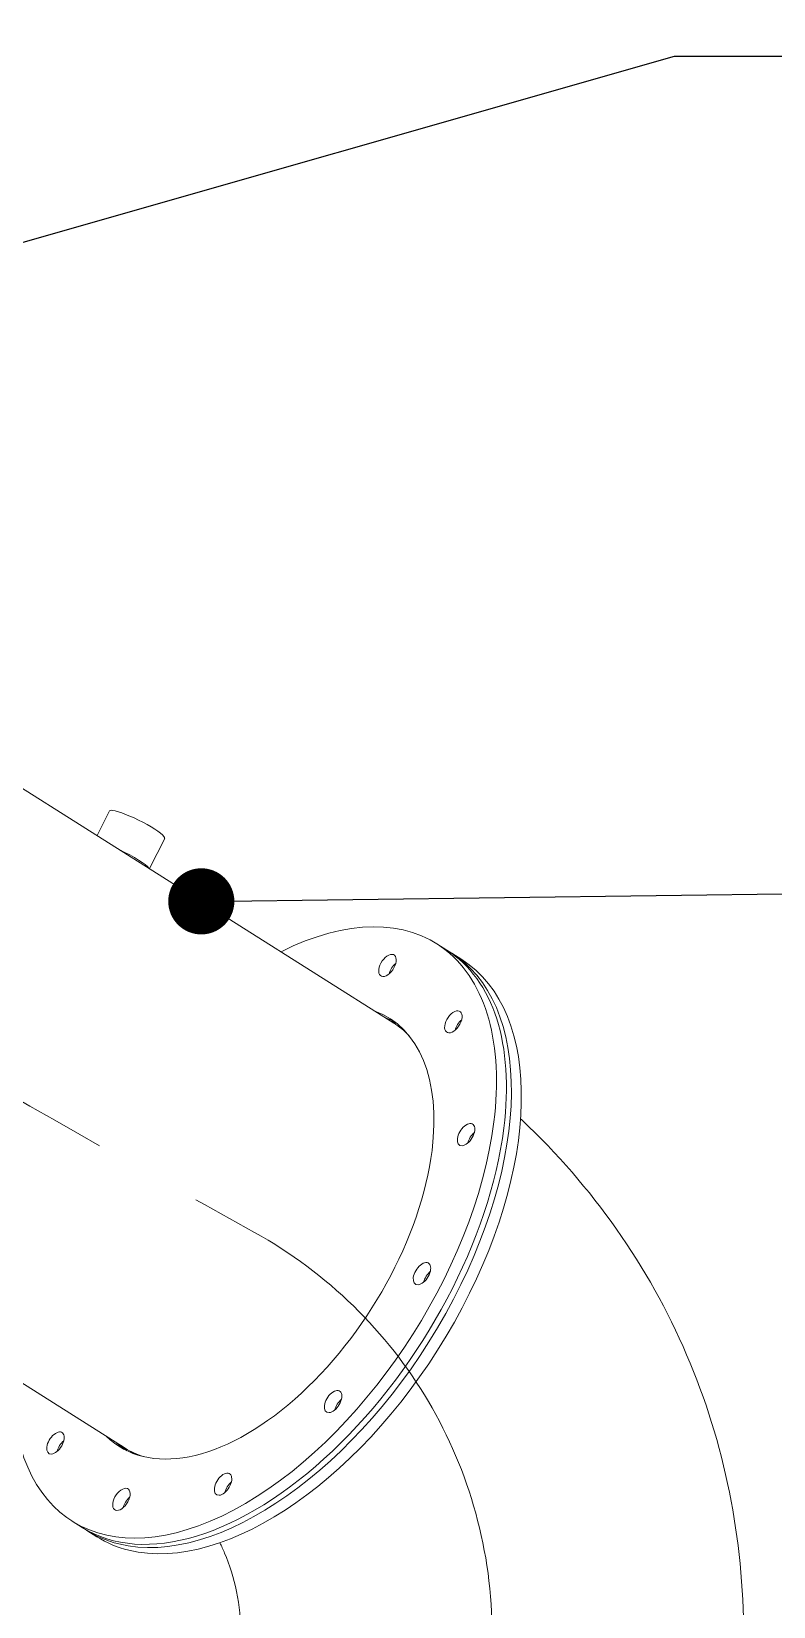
# Model space of a CAD drawing. Header units: inches. Extents: x -350577 to -266477, y -437959 to -377535.
# Drawn here: x -285722 to -285301, y -416646 to -415753 of the extents above; entities that cross this region are included whole.
import ezdxf

# ---------------------------------------------------------------- set-up
doc = ezdxf.new("R2010")
doc.units = ezdxf.units.IN
doc.header["$MEASUREMENT"] = 0
doc.linetypes.add('CENTER', pattern=[2, 1.25, -0.25, 0.25, -0.25])
doc.layers.add('CENTER       (itatec)', color=4, linetype='CENTER', lineweight=9)
doc.layers.add('ORGINAL (itatec)', color=3, linetype='Continuous', lineweight=9)
doc.styles.add('Geniso', font='geniso.shx', dxfattribs={"oblique": 15})
doc.dimstyles.new('scale 1b100', dxfattribs={"dimscale": 100, "dimtxt": 3, "dimasz": 2.5, "dimexe": 1, "dimexo": 1, "dimgap": 1, "dimtad": 1, "dimdec": 0, "dimzin": 0, "dimdsep": 46, "dimtxsty": 'Geniso', "dimcen": 0, "dimclrd": 1, "dimclre": 1, "dimclrt": 7, "dimadec": 0, "dimazin": 0, "dimtfac": 1, "dimtdec": 0, "dimtmove": 0, "dimatfit": 3, "dimfxl": 0.75, "dimtolj": 1, "dimtzin": 0, "dimarcsym": 0})

msp = doc.modelspace()

# ---------------------------------------------------------------- linework, layer by layer
at = {"layer": 'CENTER       (itatec)', "ltscale": 250}
msp.add_lwpolyline([(-285460.45, -416948.53), (-285460.45, -416662.21, 0.273113), (-285595.23, -416433.86, -0.029653), (-286472.21, -415879.59, -0.209082), (-286686.94, -415532.02)], format="xyb", dxfattribs=at)
at = {"layer": 'ORGINAL (itatec)', "extrusion": (-5.55112e-17, 0.816497, 0.57735)}
for p, q in [((-285516.28, -416315.19), (-285734.44, -416177.3)), ((-285684.4, -416208.93), (-285677.44, -416194.95)), ((-285654.66, -416227.72), (-285646.11, -416210.57)), ((-285486.21, -416273.86), (-285491.85, -416270.29)), ((-285483.39, -416275.64), (-285477.75, -416279.21)), ((-285668.54, -416556.1), (-285782.44, -416484.11)), ((-285692.97, -416601), (-285698.61, -416597.43)), ((-285690.15, -416602.78), (-285684.51, -416606.34))]:
    msp.add_line(p, q, dxfattribs=at)
at = {"layer": 'ORGINAL (itatec)', "extrusion": (-3.21762e-19, 2.48253e-16, -1)}
msp.add_ellipse((-285661.78, -416202.76), major_axis=(-15.66, 7.81), ratio=0.15113, start_param=0, end_param=0.592039, dxfattribs=at)
at = {"layer": 'ORGINAL (itatec)', "extrusion": (4.20776e-16, 9.68735e-16, -1)}
msp.add_ellipse((-285661.78, -416202.76), major_axis=(15.66, -7.81), ratio=0.15113, start_param=-2.549554, end_param=0, dxfattribs=at)
at = {"layer": 'ORGINAL (itatec)'}
for centre, major_axis, ratio, start_param, end_param in [((-285670.59, -416220.45), (15.66, -7.81), 0.15113, 0.250648, 1.706867), ((-285595.23, -416433.86), (103.38, 163.57), 0.551644, -0.864998, 0.743012), ((-285589.59, -416437.43), (103.38, 163.57), 0.551644, -0.864998, 0), ((-285519.83, -416282.57), (3.74, 5.92), 0.551644, -4.006590583330237, 2.276594723849349), ((-285482.45, -416314.53), (3.74, 5.92), 0.551644, -4.006590583330176, 2.27659472384941), ((-285586.77, -416439.21), (76.67, 121.3), 0.551644, 0.063261, 0.118125), ((-285592.41, -416435.64), (76.13, 120.46), 0.551644, -0.145214, 0), ((-285581.13, -416442.77), (76.67, 121.3), 0.551644, 0.105561, 0.125816), ((-285584.07, -416440.92), (76.13, 120.46), 0.551644, 0.042069, 0.062803), ((-285595.23, -416433.86), (-103.38, -163.57), 0.551644, -0.743012, 2.276595), ((-285475.28, -416378.46), (3.74, 5.92), 0.551644, -4.006590583330088, 2.276594723849497), ((-285589.59, -416437.43), (-103.38, -163.57), 0.551644, 0, 2.276595), ((-285500.26, -416457.23), (3.74, 5.92), 0.551644, -4.006590583330028, 2.276594723849558), ((-285550.68, -416529.75), (3.74, 5.92), 0.551644, -4.006590583330223, 2.276594723849362), ((-285708.02, -416553.2), (3.74, 5.92), 0.551644, -4.006590583330028, 2.276594723849558), ((-285586.77, -416439.21), (-76.67, -121.3), 0.551644, -0.118125, -0.063261), ((-285592.41, -416435.64), (-76.13, -120.46), 0.551644, 0, 0.145214), ((-285581.13, -416442.77), (-76.67, -121.3), 0.551644, -0.125816, -0.105561), ((-285584.07, -416440.92), (-76.13, -120.46), 0.551644, -0.062803, -0.042069), ((-285670.63, -416585.15), (3.74, 5.92), 0.551644, -4.006590583330089, 2.276594723849497), ((-285613.04, -416576.57), (3.74, 5.92), 0.551644, -4.006590583330223, 2.276594723849363)]:
    msp.add_ellipse(centre, major_axis=major_axis, ratio=ratio, start_param=start_param, end_param=end_param, dxfattribs=at)
at = {"layer": 'ORGINAL (itatec)', "extrusion": (4.94027e-16, -4.95643e-17, -1)}
msp.add_ellipse((-285586.77, -416439.21), major_axis=(103.38, 163.57), ratio=0.551644, start_param=-0.015628, end_param=2.959393, dxfattribs=at)
at = {"layer": 'ORGINAL (itatec)', "extrusion": (2.76671e-16, 2.21423e-17, -1)}
for centre, major_axis, start_param, end_param in [((-285581.13, -416442.77), (103.38, 163.57), 0, 2.959393), ((-285595.23, -416433.86), (76.67, 121.3), -0.118125, 0.864998)]:
    msp.add_ellipse(centre, major_axis=major_axis, ratio=0.551644, start_param=start_param, end_param=end_param, dxfattribs=at)
at = {"layer": 'ORGINAL (itatec)', "extrusion": (-1.72667e-17, 7.65822e-17, -1)}
msp.add_ellipse((-285514.19, -416286.14), major_axis=(3.74, 5.92), ratio=0.551644, start_param=-2.098445, end_param=-1.043148, dxfattribs=at)
at = {"layer": 'ORGINAL (itatec)', "extrusion": (1.53164e-16, 3.45334e-17, -1)}
msp.add_ellipse((-285589.59, -416437.43), major_axis=(76.67, 121.3), ratio=0.551644, start_param=-0.118125, end_param=-0.042159, dxfattribs=at)
at = {"layer": 'ORGINAL (itatec)', "extrusion": (3.23596e-16, -7.51547e-18, -1)}
for centre in [(-285476.81, -416318.09), (-285469.64, -416382.02), (-285494.62, -416460.8), (-285702.38, -416556.76), (-285607.4, -416580.13)]:
    msp.add_ellipse(centre, major_axis=(3.74, 5.92), ratio=0.551644, start_param=-2.098445, end_param=-1.043148, dxfattribs=at)
at = {"layer": 'ORGINAL (itatec)', "extrusion": (2.59404e-16, 9.87245e-17, -1)}
msp.add_ellipse((-285595.23, -416433.86), major_axis=(-76.67, -121.3), ratio=0.551644, start_param=-2.276595, end_param=0.118125, dxfattribs=at)
at = {"layer": 'ORGINAL (itatec)', "extrusion": (2.47822e-17, 2.47013e-16, -1)}
for centre in [(-285545.04, -416533.31), (-285664.99, -416588.72)]:
    msp.add_ellipse(centre, major_axis=(3.74, 5.92), ratio=0.551644, start_param=-2.098445, end_param=-1.043148, dxfattribs=at)
at = {"layer": 'ORGINAL (itatec)', "extrusion": (2.47013e-16, -2.47822e-17, -1)}
msp.add_ellipse((-285589.59, -416437.43), major_axis=(-76.67, -121.3), ratio=0.551644, start_param=0.042159, end_param=0.118125, dxfattribs=at)
at = {"layer": 'ORGINAL (itatec)', "extrusion": (1.0624e-16, 6.41911e-17, -1)}
msp.add_ellipse((-285586.77, -416439.21), major_axis=(-103.38, -163.57), ratio=0.551644, start_param=-0.1822, end_param=0.015628, dxfattribs=at)
at = {"layer": 'ORGINAL (itatec)', "extrusion": (1.70431e-16, -4.20488e-17, -1)}
msp.add_ellipse((-285581.13, -416442.77), major_axis=(-103.38, -163.57), ratio=0.551644, start_param=-0.1822, end_param=0, dxfattribs=at)
at = {"layer": 'ORGINAL (itatec)'}
for points, knots in [([(-285317.95, -416662.21), (-285317.95, -416635), (-285320.6, -416607.78), (-285331.36, -416554.39), (-285339.49, -416528.22), (-285360.99, -416478.13), (-285374.36, -416454.21), (-285405.71, -416409.64), (-285423.67, -416388.99), (-285443.78, -416370.06), (-285444.07, -416369.79), (-285444.36, -416369.51)], [4.712389, 4.712389, 4.712389, 4.712389, 4.8763565, 4.8763565, 5.040324, 5.040324, 5.2042915, 5.2042915, 5.368259, 5.368259, 5.3706763, 5.3706763, 5.3706763, 5.3706763]), ([(-285602.95, -416662.21), (-285602.95, -416653.4), (-285603.8, -416645.16), (-285606.92, -416629.69), (-285609.19, -416622.45), (-285612.98, -416613.6), (-285613.89, -416611.66), (-285614.85, -416609.75)], [4.712389, 4.712389, 4.712389, 4.712389, 4.8763565, 4.8763565, 5.040324, 5.040324, 5.0872732, 5.0872732, 5.0872732, 5.0872732])]:
    msp.add_open_spline(points, degree=3, knots=knots, dxfattribs=at)

# ---------------------------------------------------------------- leaders
for points in [[(-286063.85, -415969.11), (-285357.16, -415767.3), (-285028.53, -415767.3)], [(-285625.36, -416246.24), (-284634.82, -416233.56), (-284306.19, -416233.56)]]:
    msp.add_leader(points, dimstyle='scale 1b100', override={"dimasz": 1.5, "dimldrblk": 'DotSmall'}, dxfattribs=at)

doc.saveas('drawing.dxf')
